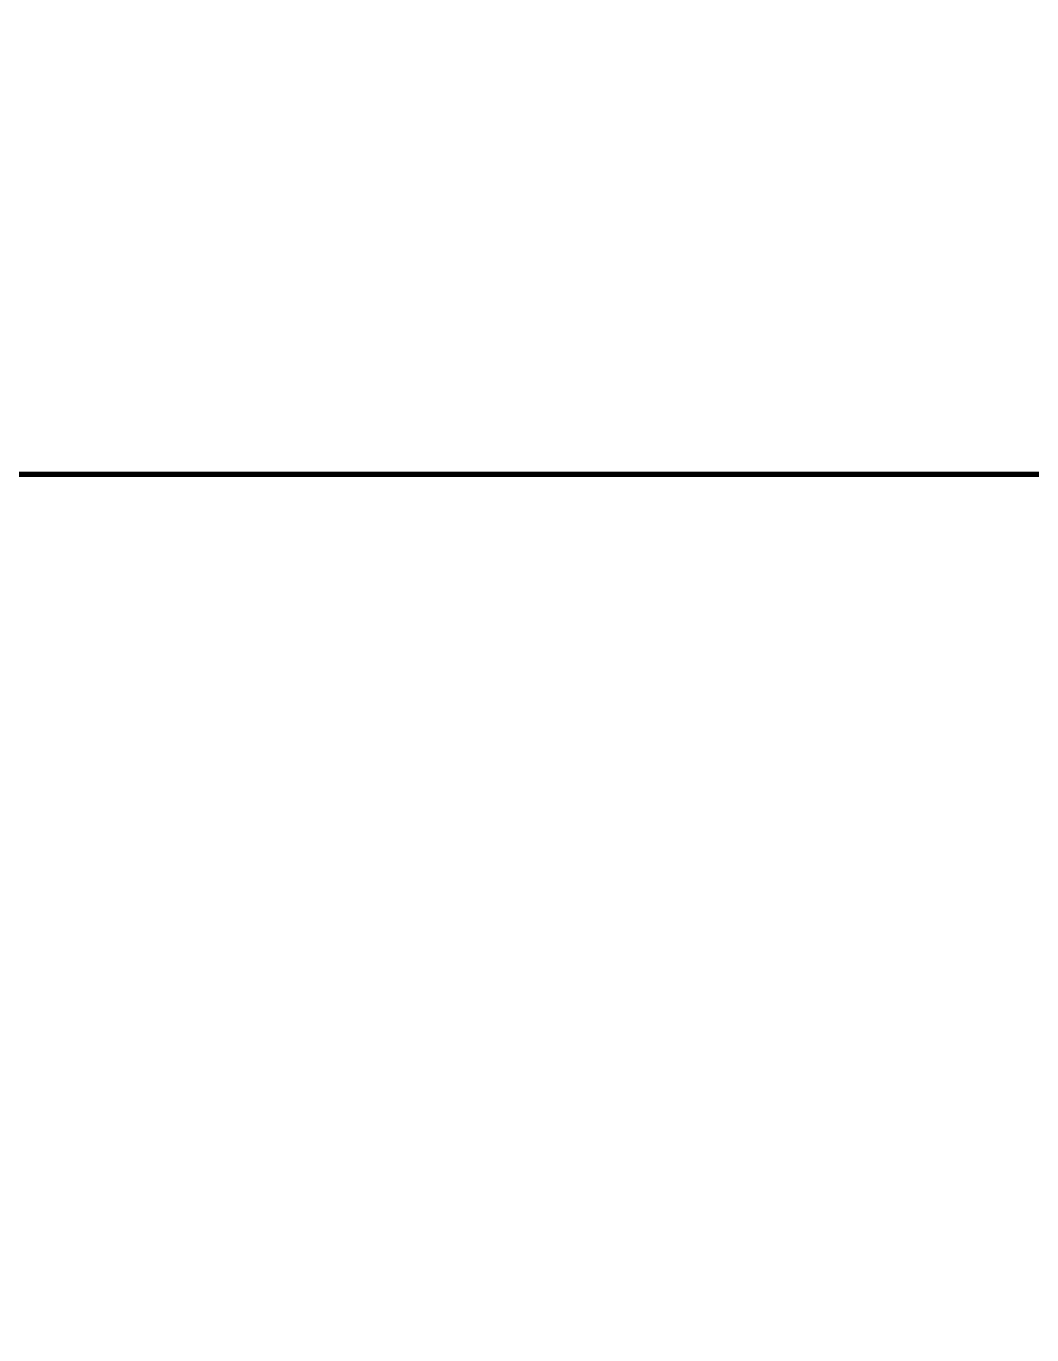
# Model space of a CAD drawing. Header units: millimetres. Extents: x -401 to 2889, y -234 to 146.
# Drawn here: x 1093.64 to 1112.21, y 3.38 to 27.56 of the extents above; entities that cross this region are included whole.
import ezdxf

# ---------------------------------------------------------------- set-up
doc = ezdxf.new("R2010")
doc.units = ezdxf.units.MM
doc.header["$LTSCALE"] = 3
doc.header["$MEASUREMENT"] = 0
doc.linetypes.add('CENTER2', pattern=[28.575, 19.05, -3.175, 3.175, -3.175])
doc.layers.get('0').update_dxf_attribs({"color": 3, "lineweight": 9})
doc.layers.add('hatch-col', color=8, linetype='Continuous', lineweight=0)
pattern_1 = [(135, (646.67296, 174.47163), (-0.28284271, 5e-16), [0.6, -0.2]), (225, (646.53154, 174.61306), (-0.28284271, 5e-16), [0.6, -0.2])]

msp = doc.modelspace()

# ---------------------------------------------------------------- hatches: boundary and pattern name
at = {"layer": 'hatch-col', "linetype": 'Continuous', "ltscale": 0.01}
h = msp.add_hatch(dxfattribs=at)
h.set_pattern_fill('AR-HBONE', color=250, scale=0.05, angle=-270, style=0)
h.set_pattern_definition(pattern_1)
h.paths.add_polyline_path([(1144.989, 58.13), (1040.389, 58.13), (1040.389, -11.27), (1042.989, -11.27), (1042.989, -7.07), (1049.512, -7.07), (1049.512, -16.47), (1050.03, -14.676), (1050.312, -14.676), (1050.312, -6.642, 0.414586), (1049.699, -6.07), (1045.425, -6.07), (1042.989, -6.07), (1041.801, -6.07, -0.413841), (1041.189, -5.499), (1041.189, 57.13), (1143.989, 57.13), (1143.989, -15.47), (1140.262, -15.47, 0.400935), (1139.884, -15.882), (1139.884, -16.47), (1144.989, -16.47)])
h.paths.add_polyline_path([(1046.323, -7.141, 0.411371), (1045.425, -6.12), (1045.425, -6.22), (1045.425, -6.97), (1045.375, -6.97), (1045.375, -6.22), (1045.375, -6.118, -0.404881), (1046.325, -7.07, -0.367251), (1047.225, -6.125), (1047.225, -6.12), (1047.309, -6.12, 0.411705)], flags=17)
h.paths.add_polyline_path([(1047.225, -6.97), (1047.275, -6.22), (1047.225, -6.22)], flags=16)
h.paths.add_polyline_path([(1041.21, -8.655), (1042.175, -8.655), (1042.175, -8.036), (1041.21, -8.036)], flags=24)
h = msp.add_hatch(dxfattribs=at)
h.set_pattern_fill('AR-HBONE', color=250, scale=0.05, angle=-270, style=0)
h.set_pattern_definition(pattern_1)
h.paths.add_polyline_path([(1068.189, 13.33), (1064.7, 13.33), (1064.7, 13.092), (1061.7, 13.092), (1061.7, 13.33), (1057.3, 13.33), (1057.3, 13.092), (1054.3, 13.092), (1054.3, 13.33), (1046.189, 13.33), (1046.189, 52.33), (1048.189, 52.33, -0.414214), (1049.141, 53.282), (1045.76, 53.33, 0.413841), (1045.189, 52.718), (1045.189, 12.902, 0.414586), (1045.802, 12.33), (1067.189, 12.33), (1067.189, -11.098, 0.414586), (1067.802, -11.67), (1093.939, -11.67), (1093.939, -10.67), (1068.189, -10.67), (1068.189, 4.33), (1067.934, 4.33), (1067.934, 7.33), (1068.189, 7.33)])
h.paths.add_polyline_path([(1128.576, 53.33), (1128.189, 53.33), (1049.141, 53.282, 0.414214), (1048.189, 52.33), (1128.189, 52.33), (1128.189, -10.67), (1093.939, -10.67), (1093.939, -11.67), (1128.617, -11.67, 0.413841), (1129.189, -11.058), (1129.189, 52.758, 0.414586)])

# ---------------------------------------------------------------- linework, layer by layer
at = {"color": 6, "linetype": 'CENTER2', "ltscale": 0.1, "const_width": 0.1}
msp.add_lwpolyline([(1132.275, 19.277), (1131.446, 19.277), (1131.802, 19.277), (1043.532, 19.277), (1043.532, 19.914)], dxfattribs=at)

doc.saveas('drawing.dxf')
